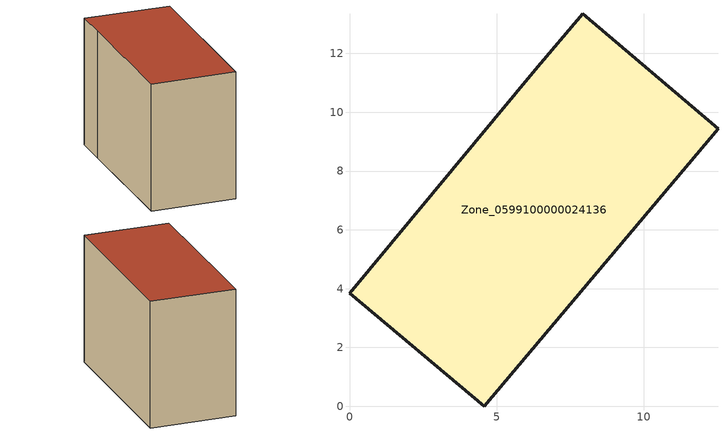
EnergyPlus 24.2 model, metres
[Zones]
Zone_0599100000024136
 floor ground (C_G): 6.32,11.44 7.93,13.35 12.53,9.44 4.58,0 0,3.84 z0
 wall outside (C_F): 4.58,0 12.53,9.44 7.93,13.35 6.32,11.44 0,3.84 4.58,0 z0:9.08
 roof outside (C_R): 7.93,13.35 6.32,11.44 0,3.84 4.58,0 12.53,9.44 z9.08
[BUILDING]
Pand.0599100000024136: North Axis=0; Terrain=City; Loads Convergence Tolerance Value=0.04; Temperature Convergence Tolerance Value=0.4; Solar Distribution=FullExterior; Maximum Number of Warmup Days=25; Minimum Number of Warmup Days=1
[Site:Location]
Rotterdam.The.Hague.AP_ZH_NLD Design_Conditions: Latitude=51.96; Longitude=4.45; Time Zone=1; Elevation=-4.5
[SITE:GROUNDTEMPERATURE:BUILDINGSURFACE]
18, 18, 18, 18, 18, 18, 18, 18, 18, 18, 18, 18
[MATERIAL] Thermal Absorptance=0.9; Solar Absorptance=0.7; Visible Absorptance=0.7
Name | Roughness | Thickness | Conductivity | Density | Specific Heat
G.TI.1946-1964 | MediumSmooth | 0.15 | 1 | 540 | 1210
F.TI.1946-1964 | Rough | 0.3 | 0.857143 | 1920 | 840
R.TI.1946-1964 | MediumRough | 0.2 | 0.277778 | 1500 | 1000
[CONSTRUCTION]
C_G: G.TI.1946-1964
C_F: F.TI.1946-1964
C_R: R.TI.1946-1964
[ZONE]
Zone_0599100000024136: Type=1; Multiplier=1; Ceiling Height=Autocalculate; Volume=Autocalculate; Floor Area=autocalculate; Part of Total Floor Area=Yes
[ZONEINFILTRATION:DESIGNFLOWRATE]
Infil_Zone_0599100000024136: Zone or ZoneList or Space or SpaceList=Zone_0599100000024136; Schedule=AlwaysOn; Design Flow Rate Calculation Method=Flow/Area; Flow Rate per Floor Area=0.003; Constant Term Coefficient=1; Temperature Term Coefficient=0; Velocity Term Coefficient=0; Velocity Squared Term Coefficient=0
[HVACTEMPLATE:ZONE:IDEALLOADSAIRSYSTEM]
Zone_0599100000024136: Maximum Heating Supply Air Temperature=50; Minimum Cooling Supply Air Temperature=13; Maximum Heating Supply Air Humidity Ratio=0.0156; Minimum Cooling Supply Air Humidity Ratio=0.0077; Heating Limit=NoLimit; Cooling Limit=NoLimit; Dehumidification Control Type=ConstantSensibleHeatRatio; Cooling Sensible Heat Ratio=0.7; Dehumidification Setpoint=60; Humidification Control Type=None; Humidification Setpoint=30; Outdoor Air Method=None; Outdoor Air Flow Rate per Person=0.00944; Outdoor Air Flow Rate per Zone Floor Area=0; Outdoor Air Flow Rate per Zone=0; Demand Controlled Ventilation Type=None; Outdoor Air Economizer Type=NoEconomizer; Heat Recovery Type=None; Sensible Heat Recovery Effectiveness=0.7; Latent Heat Recovery Effectiveness=0.65
[ZONECONTROL:THERMOSTAT]
ThermostatControl_Zone_0599100000024136: Zone or ZoneList=Zone_0599100000024136; Control Type Schedule=DualSetpointControlType; Control 1=Thermostat_Zone_0599100000024136; Temperature Difference Between Cutout And Setpoint=0
[THERMOSTATSETPOINT:DUALSETPOINT]
Thermostat_Zone_0599100000024136: Heating Setpoint Temperature Schedule=HeatingSetpoint_Zone_0599100000024136; Cooling Setpoint Temperature Schedule=CoolingSetpoint_Zone_0599100000024136
[SCHEDULE:COMPACT]
HeatingSetpoint_Zone_0599100000024136: Through: 12/31, For: AllDays, Until: 24:00, 21
CoolingSetpoint_Zone_0599100000024136: Through: 12/31, For: AllDays, Until: 24:00, 24
DualSetpointControlType: Through: 12/31, For: AllDays, Until: 24:00, 4
AlwaysOn: Through: 12/31, For: AllDays, Until: 24:00, 1
